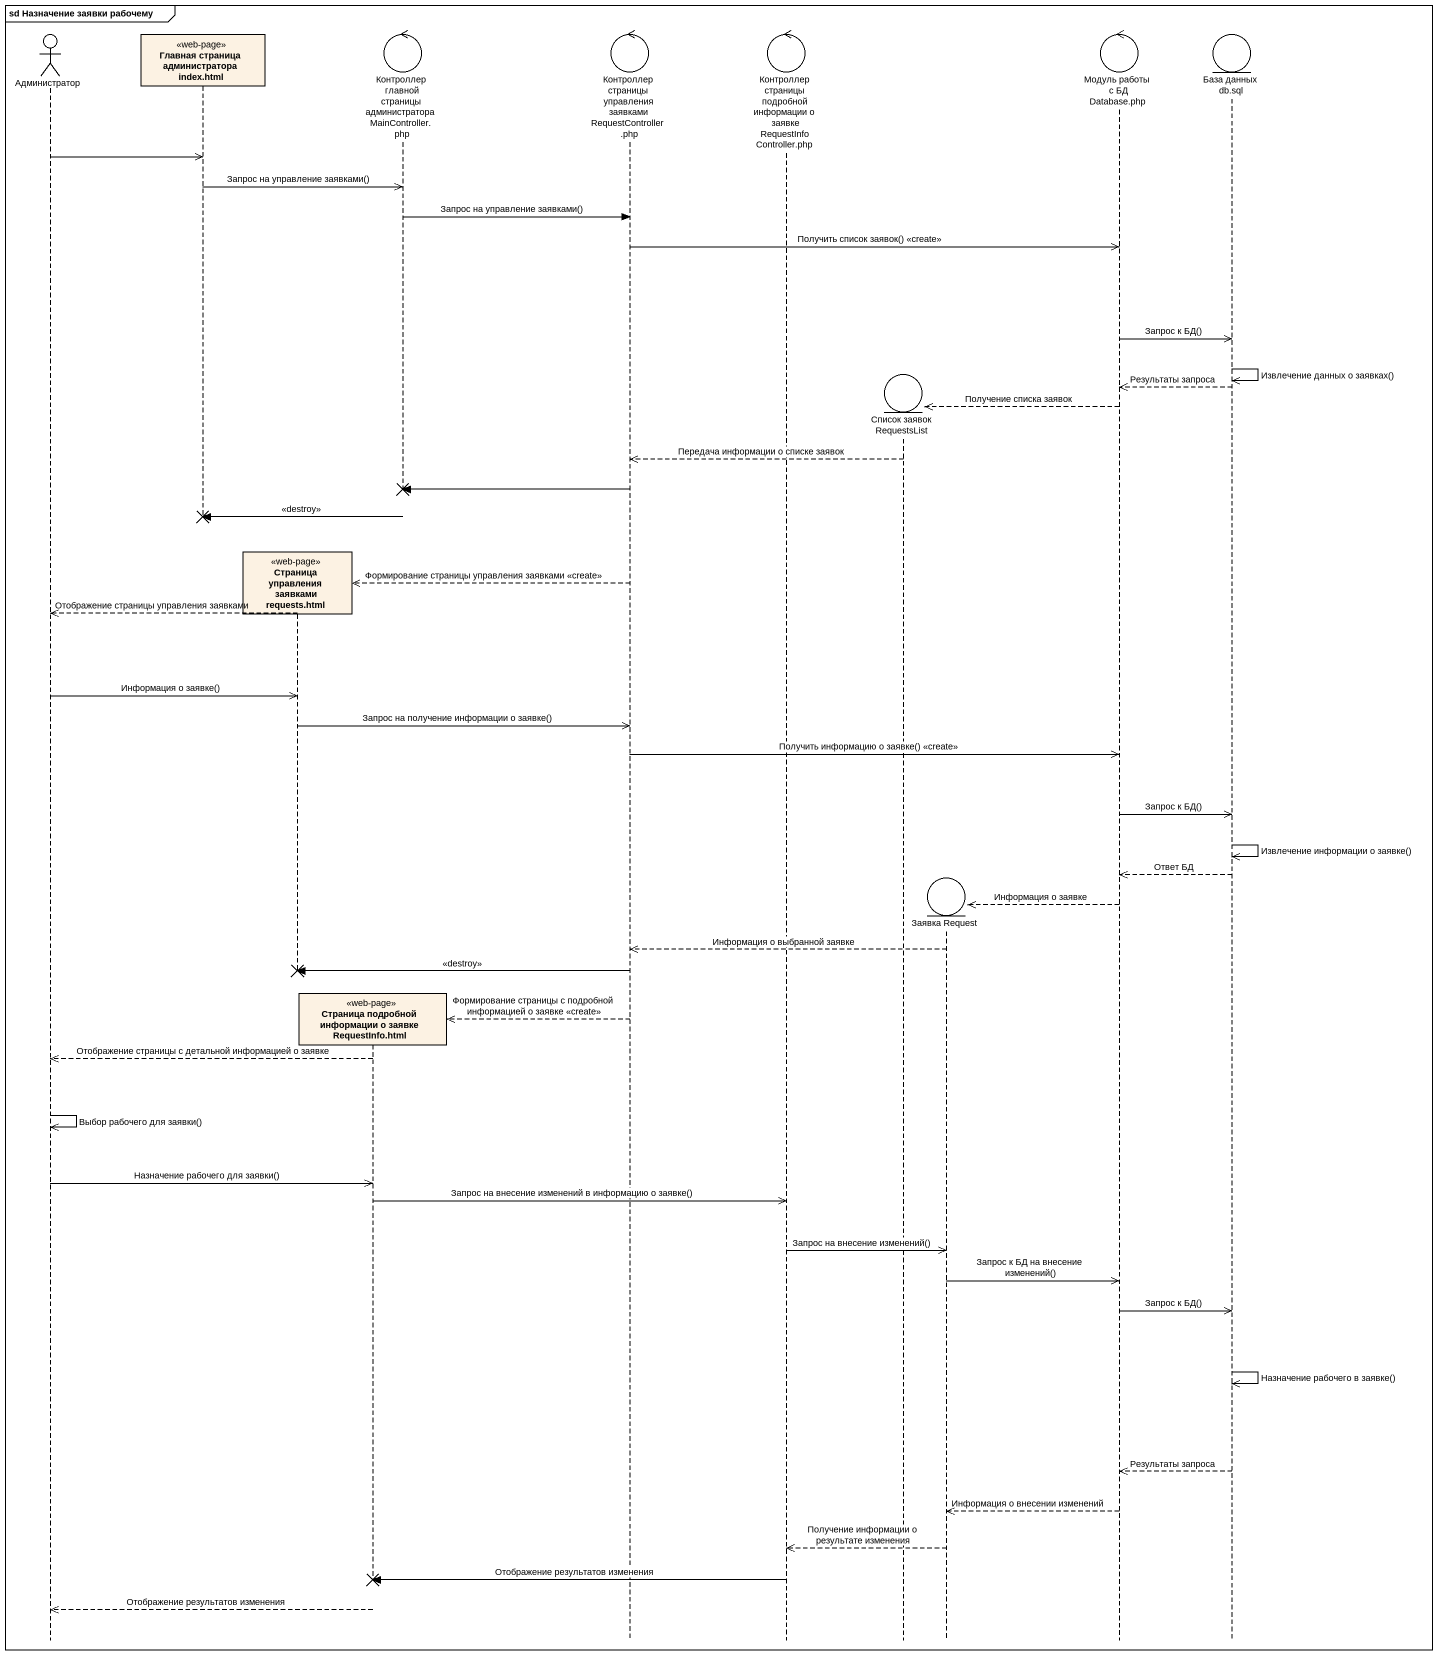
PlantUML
@startuml
mainframe sd Назначение заявки рабочему
hide footbox
actor Администратор
participant "Главная страница администратора index.html" as Главная_страница <<web-page>>
participant "Страница управления заявками requests.html" as Страница_управления <<web-page>>
participant "Cтраница подробной информации о заявке RequestInfo.html" as Cтраница_подробной <<web-page>>
control "Контроллер главной страницы администратора MainController.php" as Контроллер_главной_страницы
control "Контроллер страницы управления заявками RequestController.php" as Контроллер_страницы
control "Контроллер страницы подробной информации о заявке RequestInfoController.php" as Контроллер_страницы_2
entity "Список заявок RequestsList" as Список_заявок_RequestsList
entity "Заявка Request" as Заявка_Request
control "Модуль работы с БД Database.php" as Модуль_работы_с_БД_Database
entity "База данных db.sql" as База_данных_db_sql

Администратор ->> Главная_страница
Главная_страница ->> Контроллер_главной_страницы : Запрос на управление заявками()
Контроллер_главной_страницы -> Контроллер_страницы : Запрос на управление заявками()
Контроллер_страницы ->> Модуль_работы_с_БД_Database : Получить список заявок() <<create>>
Модуль_работы_с_БД_Database ->> База_данных_db_sql : Запрос к БД()
База_данных_db_sql ->> База_данных_db_sql : Извлечение данных о заявках()
База_данных_db_sql -->> Модуль_работы_с_БД_Database : Результаты запроса
Модуль_работы_с_БД_Database -->> Список_заявок_RequestsList ** : Получение списка заявок
Список_заявок_RequestsList -->> Контроллер_страницы : Передача информации о списке заявок
Контроллер_страницы -> Контроллер_главной_страницы !!
Контроллер_главной_страницы -> Главная_страница !! : <<destroy>>
Контроллер_страницы -->> Страница_управления ** : Формирование страницы управления заявками <<create>>
Страница_управления -->> Администратор : Отображение страницы управления заявками
Администратор ->> Страница_управления : Информация о заявке()
Страница_управления ->> Контроллер_страницы : Запрос на получение информации о заявке()
Контроллер_страницы ->> Модуль_работы_с_БД_Database : Получить информацию о заявке() <<create>>
Модуль_работы_с_БД_Database ->> База_данных_db_sql : Запрос к БД()
База_данных_db_sql ->> База_данных_db_sql : Извлечение информации о заявке()
База_данных_db_sql -->> Модуль_работы_с_БД_Database : Ответ БД
Модуль_работы_с_БД_Database -->> Заявка_Request ** : Информация о заявке
Заявка_Request -->> Контроллер_страницы : Информация о выбранной заявке
Контроллер_страницы -> Страница_управления !! : <<destroy>>
Контроллер_страницы -->> Cтраница_подробной ** : Формирование страницы с подробной информацией о заявке <<create>>
Cтраница_подробной -->> Администратор : Отображение страницы с детальной информацией о заявке
Администратор ->> Администратор : Выбор рабочего для заявки()
Администратор ->> Cтраница_подробной : Назначение рабочего для заявки()
Cтраница_подробной ->> Контроллер_страницы_2 : Запрос на внесение изменений в информацию о заявке()
Контроллер_страницы_2 ->> Заявка_Request : Запрос на внесение изменений()
Заявка_Request ->> Модуль_работы_с_БД_Database : Запрос к БД на внесение изменений()
Модуль_работы_с_БД_Database ->> База_данных_db_sql : Запрос к БД()
База_данных_db_sql ->> База_данных_db_sql : Назначение рабочего в заявке()
База_данных_db_sql -->> Модуль_работы_с_БД_Database : Результаты запроса
Модуль_работы_с_БД_Database -->> Заявка_Request : Информация о внесении изменений
Заявка_Request -->> Контроллер_страницы_2 : Получение информации о результате изменения
Контроллер_страницы_2 -> Cтраница_подробной !! : Отображение результатов изменения
Cтраница_подробной -->> Администратор : Отображение результатов изменения
@enduml
